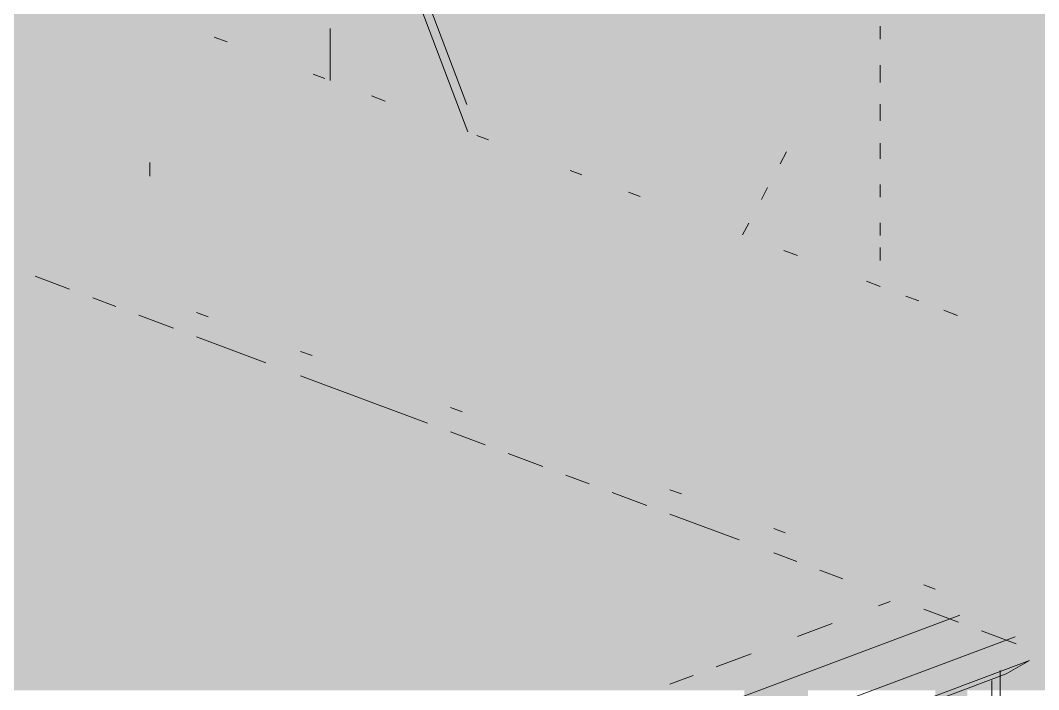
# Paper-space layout '03 3D Building and Roof' of a CAD drawing. Header units: millimetres. Extents: x 5 to 415, y 5 to 292.
# Drawn here: x 133.58 to 139.06, y 106.17 to 109.78 of the extents above; entities that cross this region are included whole.
import ezdxf

# ---------------------------------------------------------------- set-up
doc = ezdxf.new("R2010")
doc.units = ezdxf.units.MM
doc.layers.add('EXISTING', color=7, linetype='Continuous')
doc.layers.add('IMAGES', color=7, linetype='Continuous')

# ---------------------------------------------------------------- blocks, each defined once
blk = doc.blocks.new('SHEET_03')
at = {"layer": 'EXISTING', "color": 250, "lineweight": 9}
for p, q in [((135.2916, 111.1569), (135.9828, 109.3267)), ((135.9878, 109.1794), (135.2471, 111.1402)), ((135.2471, 109.7374), (135.2471, 109.4568)), ((135.2471, 109.663), (135.2471, 109.7317)), ((138.2097, 109.6797), (138.2097, 109.7498)), ((134.6222, 109.6909), (134.6916, 109.6649)), ((135.2471, 109.4568), (135.2471, 109.5255)), ((138.2097, 109.4693), (138.2097, 109.5394)), ((138.2097, 109.5151), (138.2097, 109.4464)), ((135.2186, 109.4675), (135.1557, 109.4911)), ((135.4693, 109.3736), (135.5434, 109.3459)), ((138.2097, 109.2588), (138.2097, 109.329)), ((138.2097, 109.3089), (138.2097, 109.2402)), ((136.0993, 109.1376), (136.0364, 109.1611)), ((138.2097, 109.0484), (138.2097, 109.1186)), ((137.7048, 109.0718), (137.6711, 109.0079)), ((138.2097, 109.1028), (138.2097, 109.0341)), ((134.275, 109.015), (134.275, 108.9418)), ((136.6026, 108.9491), (136.5397, 108.9726)), ((138.2097, 108.8967), (138.2097, 108.828)), ((136.9172, 108.8312), (136.8542, 108.8548)), ((137.6038, 108.8801), (137.5701, 108.8162)), ((137.5028, 108.6884), (137.4691, 108.6245)), ((138.2097, 108.6906), (138.2097, 108.6218)), ((137.6913, 108.5412), (137.7654, 108.5135)), ((138.2097, 108.4873), (138.2097, 108.5574)), ((133.8435, 108.3321), (133.657, 108.402)), ((138.1357, 108.3748), (138.2097, 108.347)), ((138.3486, 108.295), (138.4181, 108.269)), ((134.0922, 108.239), (133.9678, 108.2856)), ((134.4031, 108.1225), (134.2166, 108.1924)), ((134.5274, 108.207), (134.5896, 108.1837)), ((138.6157, 108.1949), (138.5528, 108.2185)), ((138.5569, 108.217), (138.6264, 108.1909)), ((134.9005, 107.9362), (134.5274, 108.0759)), ((135.087, 107.9974), (135.1492, 107.9741)), ((135.771, 107.6101), (135.087, 107.8663)), ((135.8954, 107.6946), (135.9575, 107.6713)), ((136.0819, 107.4936), (135.8954, 107.5635)), ((136.3928, 107.3772), (136.2062, 107.447)), ((136.6415, 107.284), (136.5171, 107.3306)), ((137.0767, 107.2521), (137.1389, 107.2288)), ((136.9524, 107.1675), (136.7658, 107.2374)), ((137.4498, 106.9812), (137.0767, 107.1209)), ((137.6363, 107.0424), (137.6985, 107.0191)), ((137.7607, 106.8647), (137.6363, 106.9113)), ((138.0094, 106.7716), (137.885, 106.8181)), ((138.4446, 106.7396), (138.5068, 106.7163)), ((138.2015, 106.6254), (138.264, 106.6488)), ((138.6312, 106.5386), (138.4446, 106.6085)), ((130.9535, 103.6975), (138.6389, 106.5765)), ((137.7641, 106.4615), (137.9515, 106.5318)), ((138.9421, 106.4222), (138.7555, 106.4921)), ((138.9365, 106.4596), (131.1887, 103.5572)), ((137.3267, 106.2977), (137.5142, 106.3679)), ((131.5158, 103.5229), (139.0138, 106.3317)), ((139.0138, 106.3317), (138.8888, 106.2594)), ((131.5158, 103.4974), (138.8888, 106.2594)), ((138.856, 105.777), (138.856, 106.278)), ((137.0768, 106.2041), (137.2017, 106.2509)), ((138.8115, 106.2231), (138.8115, 105.9368))]:
    blk.add_line(p, q, dxfattribs=at)
at = {"layer": 'IMAGES', "color": 7}
for points in [[(138.5072, 108.5714), (138.8499, 108.5714), (138.5072, 111.1429), (138.8499, 111.1429)], [(138.8499, 108.4), (139.0213, 108.4), (138.8499, 111.1429), (139.0213, 111.1429)], [(139.0213, 108.0571), (139.364, 108.0571), (139.0213, 110.9714), (139.364, 110.9714)], [(135.2513, 109.4286), (135.4227, 109.4286), (135.2513, 110.6286), (135.4227, 110.6286)], [(135.08, 109.7714), (135.2513, 109.7714), (135.08, 110.4571), (135.2513, 110.4571)], [(138.3359, 109.7714), (138.5072, 109.7714), (138.3359, 110.2857), (138.5072, 110.2857)], [(135.4227, 109.6), (135.594, 109.6), (135.4227, 110.1143), (135.594, 110.1143)], [(136.1081, 109.7714), (137.9931, 109.7714), (136.1081, 110.1143), (137.9931, 110.1143)], [(137.9931, 109.7714), (138.1645, 109.7714), (137.9931, 110.1143), (138.1645, 110.1143)], [(138.1645, 109.7714), (138.3359, 109.7714), (138.1645, 110.1143), (138.3359, 110.1143)], [(133.5377, 109.7714), (133.7091, 109.7714), (133.5377, 109.9429), (133.7091, 109.9429)], [(133.7091, 109.7714), (134.3945, 109.7714), (133.7091, 109.9429), (134.3945, 109.9429)], [(134.3945, 109.7714), (134.5659, 109.7714), (134.3945, 109.9429), (134.5659, 109.9429)], [(134.5659, 109.7714), (134.7372, 109.7714), (134.5659, 109.9429), (134.7372, 109.9429)], [(134.7372, 109.7714), (135.08, 109.7714), (134.7372, 109.9429), (135.08, 109.9429)], [(135.594, 109.7714), (135.7654, 109.7714), (135.594, 109.9429), (135.7654, 109.9429)], [(135.7654, 109.7714), (135.9368, 109.7714), (135.7654, 109.9429), (135.9368, 109.9429)], [(135.9368, 109.7714), (136.1081, 109.7714), (135.9368, 109.9429), (136.1081, 109.9429)], [(133.5377, 109.6), (133.7091, 109.6), (133.5377, 109.7714), (133.7091, 109.7714)], [(133.7091, 109.6), (134.0518, 109.6), (133.7091, 109.7714), (134.0518, 109.7714)], [(134.0518, 109.6), (134.2231, 109.6), (134.0518, 109.7714), (134.2231, 109.7714)], [(134.2231, 109.6), (134.3945, 109.6), (134.2231, 109.7714), (134.3945, 109.7714)], [(134.3945, 109.6), (134.5659, 109.6), (134.3945, 109.7714), (134.5659, 109.7714)], [(134.5659, 109.6), (134.7372, 109.6), (134.5659, 109.7714), (134.7372, 109.7714)], [(134.7372, 109.6), (134.9086, 109.6), (134.7372, 109.7714), (134.9086, 109.7714)], [(134.9086, 109.6), (135.08, 109.6), (134.9086, 109.7714), (135.08, 109.7714)], [(135.08, 109.6), (135.2513, 109.6), (135.08, 109.7714), (135.2513, 109.7714)], [(135.594, 109.6), (135.7654, 109.6), (135.594, 109.7714), (135.7654, 109.7714)], [(135.7654, 109.6), (135.9368, 109.6), (135.7654, 109.7714), (135.9368, 109.7714)], [(135.9368, 109.6), (136.1081, 109.6), (135.9368, 109.7714), (136.1081, 109.7714)], [(136.1081, 109.4286), (137.6504, 109.4286), (136.1081, 109.7714), (137.6504, 109.7714)], [(137.6504, 109.6), (137.8218, 109.6), (137.6504, 109.7714), (137.8218, 109.7714)], [(137.8218, 109.6), (137.9931, 109.6), (137.8218, 109.7714), (137.9931, 109.7714)], [(137.9931, 109.6), (138.1645, 109.6), (137.9931, 109.7714), (138.1645, 109.7714)], [(138.1645, 108.2286), (138.3359, 108.2286), (138.1645, 109.7714), (138.3359, 109.7714)], [(138.3359, 108.5714), (138.5072, 108.5714), (138.3359, 109.7714), (138.5072, 109.7714)], [(133.0236, 109.4286), (134.0518, 109.4286), (133.0236, 109.6), (134.0518, 109.6)], [(134.0518, 109.4286), (134.2231, 109.4286), (134.0518, 109.6), (134.2231, 109.6)], [(134.2231, 108.9143), (134.3945, 108.9143), (134.2231, 109.6), (134.3945, 109.6)], [(134.3945, 109.4286), (134.5659, 109.4286), (134.3945, 109.6), (134.5659, 109.6)], [(134.5659, 109.4286), (134.7372, 109.4286), (134.5659, 109.6), (134.7372, 109.6)], [(134.7372, 109.4286), (134.9086, 109.4286), (134.7372, 109.6), (134.9086, 109.6)], [(134.9086, 109.4286), (135.08, 109.4286), (134.9086, 109.6), (135.08, 109.6)], [(135.08, 109.4286), (135.2513, 109.4286), (135.08, 109.6), (135.2513, 109.6)], [(135.4227, 109.4286), (135.594, 109.4286), (135.4227, 109.6), (135.594, 109.6)], [(135.594, 109.4286), (135.7654, 109.4286), (135.594, 109.6), (135.7654, 109.6)], [(135.7654, 109.4286), (135.9368, 109.4286), (135.7654, 109.6), (135.9368, 109.6)], [(135.9368, 109.4286), (136.1081, 109.4286), (135.9368, 109.6), (136.1081, 109.6)], [(137.6504, 109.2571), (137.8218, 109.2571), (137.6504, 109.6), (137.8218, 109.6)], [(137.8218, 109.2571), (137.9931, 109.2571), (137.8218, 109.6), (137.9931, 109.6)], [(137.9931, 109.4286), (138.1645, 109.4286), (137.9931, 109.6), (138.1645, 109.6)], [(133.195, 109.2571), (134.0518, 109.2571), (133.195, 109.4286), (134.0518, 109.4286)], [(134.0518, 108.7429), (134.2231, 108.7429), (134.0518, 109.4286), (134.2231, 109.4286)], [(134.3945, 108.7429), (134.5659, 108.7429), (134.3945, 109.4286), (134.5659, 109.4286)], [(134.5659, 109.2571), (134.7372, 109.2571), (134.5659, 109.4286), (134.7372, 109.4286)], [(134.7372, 109.2571), (134.9086, 109.2571), (134.7372, 109.4286), (134.9086, 109.4286)], [(134.9086, 109.2571), (135.08, 109.2571), (134.9086, 109.4286), (135.08, 109.4286)], [(135.08, 109.2571), (135.2513, 109.2571), (135.08, 109.4286), (135.2513, 109.4286)], [(135.2513, 109.2571), (135.4227, 109.2571), (135.2513, 109.4286), (135.4227, 109.4286)], [(135.4227, 109.2571), (135.594, 109.2571), (135.4227, 109.4286), (135.594, 109.4286)], [(135.594, 109.2571), (135.9368, 109.2571), (135.594, 109.4286), (135.9368, 109.4286)], [(135.9368, 109.0857), (136.1081, 109.0857), (135.9368, 109.4286), (136.1081, 109.4286)], [(136.1081, 109.2571), (136.2795, 109.2571), (136.1081, 109.4286), (136.2795, 109.4286)], [(136.2795, 109.2571), (136.4509, 109.2571), (136.2795, 109.4286), (136.4509, 109.4286)], [(136.4509, 109.2571), (137.6504, 109.2571), (136.4509, 109.4286), (137.6504, 109.4286)], [(137.9931, 109.2571), (138.1645, 109.2571), (137.9931, 109.4286), (138.1645, 109.4286)], [(133.3663, 109.0857), (134.0518, 109.0857), (133.3663, 109.2571), (134.0518, 109.2571)], [(134.5659, 109.0857), (134.9086, 109.0857), (134.5659, 109.2571), (134.9086, 109.2571)], [(134.9086, 109.0857), (135.2513, 109.0857), (134.9086, 109.2571), (135.2513, 109.2571)], [(135.2513, 109.0857), (135.4227, 109.0857), (135.2513, 109.2571), (135.4227, 109.2571)], [(135.4227, 109.0857), (135.594, 109.0857), (135.4227, 109.2571), (135.594, 109.2571)], [(135.594, 109.0857), (135.7654, 109.0857), (135.594, 109.2571), (135.7654, 109.2571)], [(135.7654, 109.0857), (135.9368, 109.0857), (135.7654, 109.2571), (135.9368, 109.2571)], [(136.1081, 109.0857), (136.2795, 109.0857), (136.1081, 109.2571), (136.2795, 109.2571)], [(136.2795, 109.0857), (136.4509, 109.0857), (136.2795, 109.2571), (136.4509, 109.2571)], [(136.4509, 109.0857), (136.6222, 109.0857), (136.4509, 109.2571), (136.6222, 109.2571)], [(136.6222, 108.9143), (136.7936, 108.9143), (136.6222, 109.2571), (136.7936, 109.2571)], [(136.7936, 109.0857), (137.479, 109.0857), (136.7936, 109.2571), (137.479, 109.2571)], [(137.479, 108.9143), (137.6504, 108.9143), (137.479, 109.2571), (137.6504, 109.2571)], [(137.6504, 109.0857), (137.8218, 109.0857), (137.6504, 109.2571), (137.8218, 109.2571)], [(137.8218, 109.0857), (137.9931, 109.0857), (137.8218, 109.2571), (137.9931, 109.2571)], [(137.9931, 109.0857), (138.1645, 109.0857), (137.9931, 109.2571), (138.1645, 109.2571)], [(133.5377, 108.9143), (133.7091, 108.9143), (133.5377, 109.0857), (133.7091, 109.0857)], [(133.7091, 108.9143), (134.0518, 108.9143), (133.7091, 109.0857), (134.0518, 109.0857)], [(134.5659, 108.9143), (135.4227, 108.9143), (134.5659, 109.0857), (135.4227, 109.0857)], [(135.4227, 108.9143), (135.594, 108.9143), (135.4227, 109.0857), (135.594, 109.0857)], [(135.594, 108.9143), (135.7654, 108.9143), (135.594, 109.0857), (135.7654, 109.0857)], [(135.7654, 108.9143), (135.9368, 108.9143), (135.7654, 109.0857), (135.9368, 109.0857)], [(135.9368, 108.9143), (136.1081, 108.9143), (135.9368, 109.0857), (136.1081, 109.0857)], [(136.1081, 108.9143), (136.4509, 108.9143), (136.1081, 109.0857), (136.4509, 109.0857)], [(136.4509, 108.9143), (136.6222, 108.9143), (136.4509, 109.0857), (136.6222, 109.0857)], [(136.7936, 108.9143), (136.965, 108.9143), (136.7936, 109.0857), (136.965, 109.0857)], [(136.965, 108.9143), (137.1363, 108.9143), (136.965, 109.0857), (137.1363, 109.0857)], [(137.1363, 108.9143), (137.3077, 108.9143), (137.1363, 109.0857), (137.3077, 109.0857)], [(137.3077, 108.9143), (137.479, 108.9143), (137.3077, 109.0857), (137.479, 109.0857)], [(137.6504, 108.9143), (137.8218, 108.9143), (137.6504, 109.0857), (137.8218, 109.0857)], [(137.8218, 108.9143), (137.9931, 108.9143), (137.8218, 109.0857), (137.9931, 109.0857)], [(137.9931, 108.4), (138.1645, 108.4), (137.9931, 109.0857), (138.1645, 109.0857)], [(133.5377, 108.7429), (133.8804, 108.7429), (133.5377, 108.9143), (133.8804, 108.9143)], [(133.8804, 108.7429), (134.0518, 108.7429), (133.8804, 108.9143), (134.0518, 108.9143)], [(134.2231, 108.7429), (134.3945, 108.7429), (134.2231, 108.9143), (134.3945, 108.9143)], [(134.5659, 108.7429), (134.7372, 108.7429), (134.5659, 108.9143), (134.7372, 108.9143)], [(134.7372, 108.7429), (135.9368, 108.7429), (134.7372, 108.9143), (135.9368, 108.9143)], [(135.9368, 108.7429), (136.1081, 108.7429), (135.9368, 108.9143), (136.1081, 108.9143)], [(136.1081, 108.7429), (136.2795, 108.7429), (136.1081, 108.9143), (136.2795, 108.9143)], [(136.2795, 108.7429), (136.4509, 108.7429), (136.2795, 108.9143), (136.4509, 108.9143)], [(136.4509, 108.7429), (136.6222, 108.7429), (136.4509, 108.9143), (136.6222, 108.9143)], [(136.6222, 108.7429), (136.7936, 108.7429), (136.6222, 108.9143), (136.7936, 108.9143)], [(136.7936, 108.7429), (136.965, 108.7429), (136.7936, 108.9143), (136.965, 108.9143)], [(136.965, 108.7429), (137.1363, 108.7429), (136.965, 108.9143), (137.1363, 108.9143)], [(137.1363, 108.7429), (137.479, 108.7429), (137.1363, 108.9143), (137.479, 108.9143)], [(137.479, 108.7429), (137.6504, 108.7429), (137.479, 108.9143), (137.6504, 108.9143)], [(137.6504, 108.7429), (137.8218, 108.7429), (137.6504, 108.9143), (137.8218, 108.9143)], [(137.8218, 108.7429), (137.9931, 108.7429), (137.8218, 108.9143), (137.9931, 108.9143)], [(133.5377, 108.5714), (134.0518, 108.5714), (133.5377, 108.7429), (134.0518, 108.7429)], [(134.0518, 108.4), (134.2231, 108.4), (134.0518, 108.7429), (134.2231, 108.7429)], [(134.2231, 108.5714), (134.3945, 108.5714), (134.2231, 108.7429), (134.3945, 108.7429)], [(134.3945, 108.5714), (134.5659, 108.5714), (134.3945, 108.7429), (134.5659, 108.7429)], [(134.5659, 108.5714), (134.7372, 108.5714), (134.5659, 108.7429), (134.7372, 108.7429)], [(134.7372, 108.5714), (134.9086, 108.5714), (134.7372, 108.7429), (134.9086, 108.7429)], [(134.9086, 108.5714), (136.2795, 108.5714), (134.9086, 108.7429), (136.2795, 108.7429)], [(136.2795, 108.5714), (136.6222, 108.5714), (136.2795, 108.7429), (136.6222, 108.7429)], [(136.6222, 108.5714), (136.7936, 108.5714), (136.6222, 108.7429), (136.7936, 108.7429)], [(136.7936, 108.5714), (136.965, 108.5714), (136.7936, 108.7429), (136.965, 108.7429)], [(136.965, 108.5714), (137.3077, 108.5714), (136.965, 108.7429), (137.3077, 108.7429)], [(137.3077, 108.5714), (137.479, 108.5714), (137.3077, 108.7429), (137.479, 108.7429)], [(137.479, 108.5714), (137.6504, 108.5714), (137.479, 108.7429), (137.6504, 108.7429)], [(137.6504, 108.5714), (137.8218, 108.5714), (137.6504, 108.7429), (137.8218, 108.7429)], [(137.8218, 108.5714), (137.9931, 108.5714), (137.8218, 108.7429), (137.9931, 108.7429)], [(133.5377, 108.4), (133.8804, 108.4), (133.5377, 108.5714), (133.8804, 108.5714)], [(133.8804, 108.4), (134.0518, 108.4), (133.8804, 108.5714), (134.0518, 108.5714)], [(134.2231, 108.4), (134.3945, 108.4), (134.2231, 108.5714), (134.3945, 108.5714)], [(134.3945, 108.4), (134.7372, 108.4), (134.3945, 108.5714), (134.7372, 108.5714)], [(134.7372, 108.4), (135.08, 108.4), (134.7372, 108.5714), (135.08, 108.5714)], [(135.08, 108.4), (136.7936, 108.4), (135.08, 108.5714), (136.7936, 108.5714)], [(136.7936, 108.4), (136.965, 108.4), (136.7936, 108.5714), (136.965, 108.5714)], [(136.965, 108.4), (137.3077, 108.4), (136.965, 108.5714), (137.3077, 108.5714)], [(137.3077, 108.4), (137.479, 108.4), (137.3077, 108.5714), (137.479, 108.5714)], [(137.479, 108.4), (137.6504, 108.4), (137.479, 108.5714), (137.6504, 108.5714)], [(137.6504, 108.4), (137.8218, 108.4), (137.6504, 108.5714), (137.8218, 108.5714)], [(137.8218, 108.4), (137.9931, 108.4), (137.8218, 108.5714), (137.9931, 108.5714)], [(138.3359, 108.4), (138.5072, 108.4), (138.3359, 108.5714), (138.5072, 108.5714)], [(138.5072, 108.4), (138.6786, 108.4), (138.5072, 108.5714), (138.6786, 108.5714)], [(138.6786, 108.4), (138.8499, 108.4), (138.6786, 108.5714), (138.8499, 108.5714)], [(133.5377, 108.2286), (133.8804, 108.2286), (133.5377, 108.4), (133.8804, 108.4)], [(133.8804, 108.2286), (134.0518, 108.2286), (133.8804, 108.4), (134.0518, 108.4)], [(134.0518, 108.2286), (134.2231, 108.2286), (134.0518, 108.4), (134.2231, 108.4)], [(134.2231, 108.2286), (134.3945, 108.2286), (134.2231, 108.4), (134.3945, 108.4)], [(134.3945, 108.2286), (134.5659, 108.2286), (134.3945, 108.4), (134.5659, 108.4)], [(134.5659, 108.2286), (134.9086, 108.2286), (134.5659, 108.4), (134.9086, 108.4)], [(134.9086, 108.2286), (135.4227, 108.2286), (134.9086, 108.4), (135.4227, 108.4)], [(135.4227, 108.2286), (135.594, 108.2286), (135.4227, 108.4), (135.594, 108.4)], [(135.594, 108.2286), (137.3077, 108.2286), (135.594, 108.4), (137.3077, 108.4)], [(137.3077, 108.2286), (137.479, 108.2286), (137.3077, 108.4), (137.479, 108.4)], [(137.479, 108.2286), (137.6504, 108.2286), (137.479, 108.4), (137.6504, 108.4)], [(137.6504, 108.2286), (137.8218, 108.2286), (137.6504, 108.4), (137.8218, 108.4)], [(137.8218, 108.2286), (137.9931, 108.2286), (137.8218, 108.4), (137.9931, 108.4)], [(137.9931, 108.2286), (138.1645, 108.2286), (137.9931, 108.4), (138.1645, 108.4)], [(138.3359, 108.2286), (138.5072, 108.2286), (138.3359, 108.4), (138.5072, 108.4)], [(138.5072, 108.2286), (138.6786, 108.2286), (138.5072, 108.4), (138.6786, 108.4)], [(138.6786, 108.2286), (139.0213, 108.2286), (138.6786, 108.4), (139.0213, 108.4)], [(133.5377, 108.0571), (133.7091, 108.0571), (133.5377, 108.2286), (133.7091, 108.2286)], [(133.7091, 108.0571), (133.8804, 108.0571), (133.7091, 108.2286), (133.8804, 108.2286)], [(133.8804, 108.0571), (134.0518, 108.0571), (133.8804, 108.2286), (134.0518, 108.2286)], [(134.0518, 108.0571), (134.3945, 108.0571), (134.0518, 108.2286), (134.3945, 108.2286)], [(134.3945, 108.0571), (134.5659, 108.0571), (134.3945, 108.2286), (134.5659, 108.2286)], [(134.5659, 108.0571), (134.7372, 108.0571), (134.5659, 108.2286), (134.7372, 108.2286)], [(134.7372, 108.0571), (134.9086, 108.0571), (134.7372, 108.2286), (134.9086, 108.2286)], [(134.9086, 108.0571), (135.08, 108.0571), (134.9086, 108.2286), (135.08, 108.2286)], [(135.08, 108.0571), (135.2513, 108.0571), (135.08, 108.2286), (135.2513, 108.2286)], [(135.2513, 108.0571), (135.4227, 108.0571), (135.2513, 108.2286), (135.4227, 108.2286)], [(135.4227, 108.0571), (135.594, 108.0571), (135.4227, 108.2286), (135.594, 108.2286)], [(135.594, 108.0571), (135.9368, 108.0571), (135.594, 108.2286), (135.9368, 108.2286)], [(135.9368, 107.8857), (136.1081, 107.8857), (135.9368, 108.2286), (136.1081, 108.2286)], [(136.1081, 108.0571), (136.2795, 108.0571), (136.1081, 108.2286), (136.2795, 108.2286)], [(136.2795, 108.0571), (137.6504, 108.0571), (136.2795, 108.2286), (137.6504, 108.2286)], [(137.6504, 108.0571), (137.8218, 108.0571), (137.6504, 108.2286), (137.8218, 108.2286)], [(137.8218, 108.0571), (137.9931, 108.0571), (137.8218, 108.2286), (137.9931, 108.2286)], [(137.9931, 108.0571), (138.1645, 108.0571), (137.9931, 108.2286), (138.1645, 108.2286)], [(138.1645, 108.0571), (138.3359, 108.0571), (138.1645, 108.2286), (138.3359, 108.2286)], [(138.3359, 108.0571), (138.8499, 108.0571), (138.3359, 108.2286), (138.8499, 108.2286)], [(138.8499, 108.0571), (139.0213, 108.0571), (138.8499, 108.2286), (139.0213, 108.2286)], [(128.0541, 107.8857), (134.0518, 107.8857), (128.0541, 108.0571), (134.0518, 108.0571)], [(134.0518, 107.8857), (134.3945, 107.8857), (134.0518, 108.0571), (134.3945, 108.0571)], [(134.3945, 107.8857), (134.5659, 107.8857), (134.3945, 108.0571), (134.5659, 108.0571)], [(134.5659, 107.8857), (134.7372, 107.8857), (134.5659, 108.0571), (134.7372, 108.0571)], [(134.7372, 107.8857), (134.9086, 107.8857), (134.7372, 108.0571), (134.9086, 108.0571)], [(134.9086, 107.8857), (135.08, 107.8857), (134.9086, 108.0571), (135.08, 108.0571)], [(135.08, 107.8857), (135.2513, 107.8857), (135.08, 108.0571), (135.2513, 108.0571)], [(135.2513, 107.8857), (135.4227, 107.8857), (135.2513, 108.0571), (135.4227, 108.0571)], [(135.4227, 107.8857), (135.594, 107.8857), (135.4227, 108.0571), (135.594, 108.0571)], [(135.594, 107.8857), (135.7654, 107.8857), (135.594, 108.0571), (135.7654, 108.0571)], [(135.7654, 107.8857), (135.9368, 107.8857), (135.7654, 108.0571), (135.9368, 108.0571)], [(136.1081, 107.8857), (136.2795, 107.8857), (136.1081, 108.0571), (136.2795, 108.0571)], [(136.2795, 107.8857), (136.4509, 107.8857), (136.2795, 108.0571), (136.4509, 108.0571)], [(136.4509, 107.8857), (138.1645, 107.8857), (136.4509, 108.0571), (138.1645, 108.0571)], [(138.1645, 107.8857), (138.3359, 107.8857), (138.1645, 108.0571), (138.3359, 108.0571)], [(138.3359, 107.8857), (138.5072, 107.8857), (138.3359, 108.0571), (138.5072, 108.0571)], [(138.5072, 107.8857), (138.6786, 107.8857), (138.5072, 108.0571), (138.6786, 108.0571)], [(138.6786, 107.8857), (138.8499, 107.8857), (138.6786, 108.0571), (138.8499, 108.0571)], [(138.8499, 107.8857), (139.0213, 107.8857), (138.8499, 108.0571), (139.0213, 108.0571)], [(139.0213, 107.8857), (139.364, 107.8857), (139.0213, 108.0571), (139.364, 108.0571)], [(127.54, 107.7143), (134.3945, 107.7143), (127.54, 107.8857), (134.3945, 107.8857)], [(134.3945, 107.7143), (134.5659, 107.7143), (134.3945, 107.8857), (134.5659, 107.8857)], [(134.5659, 107.7143), (134.9086, 107.7143), (134.5659, 107.8857), (134.9086, 107.8857)], [(134.9086, 107.7143), (135.2513, 107.7143), (134.9086, 107.8857), (135.2513, 107.8857)], [(135.2513, 107.7143), (135.4227, 107.7143), (135.2513, 107.8857), (135.4227, 107.8857)], [(135.4227, 107.7143), (135.594, 107.7143), (135.4227, 107.8857), (135.594, 107.8857)], [(135.594, 107.7143), (135.7654, 107.7143), (135.594, 107.8857), (135.7654, 107.8857)], [(135.7654, 107.7143), (136.1081, 107.7143), (135.7654, 107.8857), (136.1081, 107.8857)], [(136.1081, 107.7143), (136.2795, 107.7143), (136.1081, 107.8857), (136.2795, 107.8857)], [(136.2795, 107.7143), (136.6222, 107.7143), (136.2795, 107.8857), (136.6222, 107.8857)], [(136.6222, 107.7143), (136.7936, 107.7143), (136.6222, 107.8857), (136.7936, 107.8857)], [(136.7936, 107.7143), (136.965, 107.7143), (136.7936, 107.8857), (136.965, 107.8857)], [(136.965, 107.7143), (138.5072, 107.7143), (136.965, 107.8857), (138.5072, 107.8857)], [(138.5072, 107.7143), (138.8499, 107.7143), (138.5072, 107.8857), (138.8499, 107.8857)], [(138.8499, 107.3714), (139.0213, 107.3714), (138.8499, 107.8857), (139.0213, 107.8857)], [(139.0213, 107.7143), (139.1927, 107.7143), (139.0213, 107.8857), (139.1927, 107.8857)], [(127.1973, 107.5429), (134.9086, 107.5429), (127.1973, 107.7143), (134.9086, 107.7143)], [(134.9086, 107.5429), (135.08, 107.5429), (134.9086, 107.7143), (135.08, 107.7143)], [(135.08, 107.5429), (135.2513, 107.5429), (135.08, 107.7143), (135.2513, 107.7143)], [(135.2513, 107.5429), (135.4227, 107.5429), (135.2513, 107.7143), (135.4227, 107.7143)], [(135.4227, 107.5429), (135.594, 107.5429), (135.4227, 107.7143), (135.594, 107.7143)], [(135.594, 107.5429), (135.9368, 107.5429), (135.594, 107.7143), (135.9368, 107.7143)], [(135.9368, 107.5429), (136.2795, 107.5429), (135.9368, 107.7143), (136.2795, 107.7143)], [(136.2795, 107.5429), (136.4509, 107.5429), (136.2795, 107.7143), (136.4509, 107.7143)], [(136.4509, 107.5429), (136.6222, 107.5429), (136.4509, 107.7143), (136.6222, 107.7143)], [(136.6222, 107.5429), (137.1363, 107.5429), (136.6222, 107.7143), (137.1363, 107.7143)], [(137.1363, 107.5429), (137.3077, 107.5429), (137.1363, 107.7143), (137.3077, 107.7143)], [(137.3077, 107.5429), (137.8218, 107.5429), (137.3077, 107.7143), (137.8218, 107.7143)], [(137.8218, 107.5429), (137.9931, 107.5429), (137.8218, 107.7143), (137.9931, 107.7143)], [(137.9931, 107.5429), (138.6786, 107.5429), (137.9931, 107.7143), (138.6786, 107.7143)], [(138.6786, 107.5429), (138.8499, 107.5429), (138.6786, 107.7143), (138.8499, 107.7143)], [(139.0213, 107.2), (139.364, 107.2), (139.0213, 107.7143), (139.364, 107.7143)], [(126.6832, 107.3714), (135.2513, 107.3714), (126.6832, 107.5429), (135.2513, 107.5429)], [(135.2513, 107.3714), (135.594, 107.3714), (135.2513, 107.5429), (135.594, 107.5429)], [(135.594, 107.3714), (135.7654, 107.3714), (135.594, 107.5429), (135.7654, 107.5429)], [(135.7654, 107.3714), (136.1081, 107.3714), (135.7654, 107.5429), (136.1081, 107.5429)], [(136.1081, 107.3714), (136.2795, 107.3714), (136.1081, 107.5429), (136.2795, 107.5429)], [(136.2795, 107.3714), (136.6222, 107.3714), (136.2795, 107.5429), (136.6222, 107.5429)], [(136.6222, 107.3714), (136.7936, 107.3714), (136.6222, 107.5429), (136.7936, 107.5429)], [(136.7936, 107.3714), (136.965, 107.3714), (136.7936, 107.5429), (136.965, 107.5429)], [(136.965, 107.3714), (137.1363, 107.3714), (136.965, 107.5429), (137.1363, 107.5429)], [(137.1363, 107.3714), (137.6504, 107.3714), (137.1363, 107.5429), (137.6504, 107.5429)], [(137.6504, 107.3714), (137.8218, 107.3714), (137.6504, 107.5429), (137.8218, 107.5429)], [(137.8218, 107.3714), (137.9931, 107.3714), (137.8218, 107.5429), (137.9931, 107.5429)], [(137.9931, 107.3714), (138.1645, 107.3714), (137.9931, 107.5429), (138.1645, 107.5429)], [(138.1645, 107.3714), (138.5072, 107.3714), (138.1645, 107.5429), (138.5072, 107.5429)], [(138.5072, 107.3714), (138.6786, 107.3714), (138.5072, 107.5429), (138.6786, 107.5429)], [(138.6786, 107.3714), (138.8499, 107.3714), (138.6786, 107.5429), (138.8499, 107.5429)], [(125.9977, 107.2), (135.7654, 107.2), (125.9977, 107.3714), (135.7654, 107.3714)], [(135.7654, 107.2), (135.9368, 107.2), (135.7654, 107.3714), (135.9368, 107.3714)], [(135.9368, 107.2), (136.1081, 107.2), (135.9368, 107.3714), (136.1081, 107.3714)], [(136.1081, 107.2), (136.2795, 107.2), (136.1081, 107.3714), (136.2795, 107.3714)], [(136.2795, 107.2), (136.4509, 107.2), (136.2795, 107.3714), (136.4509, 107.3714)], [(136.4509, 107.2), (136.6222, 107.2), (136.4509, 107.3714), (136.6222, 107.3714)], [(136.6222, 107.2), (137.1363, 107.2), (136.6222, 107.3714), (137.1363, 107.3714)], [(137.1363, 107.2), (137.3077, 107.2), (137.1363, 107.3714), (137.3077, 107.3714)], [(137.3077, 107.2), (137.479, 107.2), (137.3077, 107.3714), (137.479, 107.3714)], [(137.479, 107.2), (137.6504, 107.2), (137.479, 107.3714), (137.6504, 107.3714)], [(137.6504, 107.2), (137.8218, 107.2), (137.6504, 107.3714), (137.8218, 107.3714)], [(137.8218, 107.2), (137.9931, 107.2), (137.8218, 107.3714), (137.9931, 107.3714)], [(137.9931, 107.2), (138.1645, 107.2), (137.9931, 107.3714), (138.1645, 107.3714)], [(138.1645, 107.2), (138.3359, 107.2), (138.1645, 107.3714), (138.3359, 107.3714)], [(138.3359, 107.2), (138.5072, 107.2), (138.3359, 107.3714), (138.5072, 107.3714)], [(138.5072, 107.2), (138.6786, 107.2), (138.5072, 107.3714), (138.6786, 107.3714)], [(138.6786, 107.2), (138.8499, 107.2), (138.6786, 107.3714), (138.8499, 107.3714)], [(138.8499, 107.2), (139.0213, 107.2), (138.8499, 107.3714), (139.0213, 107.3714)], [(125.8263, 107.0286), (136.2795, 107.0286), (125.8263, 107.2), (136.2795, 107.2)], [(136.2795, 107.0286), (136.4509, 107.0286), (136.2795, 107.2), (136.4509, 107.2)], [(136.4509, 107.0286), (136.6222, 107.0286), (136.4509, 107.2), (136.6222, 107.2)], [(136.6222, 107.0286), (136.7936, 107.0286), (136.6222, 107.2), (136.7936, 107.2)], [(136.7936, 107.0286), (136.965, 107.0286), (136.7936, 107.2), (136.965, 107.2)], [(136.965, 107.0286), (137.1363, 107.0286), (136.965, 107.2), (137.1363, 107.2)], [(137.1363, 107.0286), (137.3077, 107.0286), (137.1363, 107.2), (137.3077, 107.2)], [(137.3077, 107.0286), (137.479, 107.0286), (137.3077, 107.2), (137.479, 107.2)], [(137.479, 107.0286), (137.6504, 107.0286), (137.479, 107.2), (137.6504, 107.2)], [(137.6504, 107.0286), (137.8218, 107.0286), (137.6504, 107.2), (137.8218, 107.2)], [(137.8218, 107.0286), (137.9931, 107.0286), (137.8218, 107.2), (137.9931, 107.2)], [(137.9931, 107.0286), (138.1645, 107.0286), (137.9931, 107.2), (138.1645, 107.2)], [(138.1645, 107.0286), (138.5072, 107.0286), (138.1645, 107.2), (138.5072, 107.2)], [(138.5072, 106.8571), (138.6786, 106.8571), (138.5072, 107.2), (138.6786, 107.2)], [(138.6786, 107.0286), (138.8499, 107.0286), (138.6786, 107.2), (138.8499, 107.2)], [(138.8499, 107.0286), (139.0213, 107.0286), (138.8499, 107.2), (139.0213, 107.2)], [(139.0213, 107.0286), (139.1927, 107.0286), (139.0213, 107.2), (139.1927, 107.2)], [(125.3123, 106.8571), (136.6222, 106.8571), (125.3123, 107.0286), (136.6222, 107.0286)], [(136.6222, 106.8571), (137.1363, 106.8571), (136.6222, 107.0286), (137.1363, 107.0286)], [(137.1363, 106.8571), (137.3077, 106.8571), (137.1363, 107.0286), (137.3077, 107.0286)], [(137.3077, 106.8571), (137.479, 106.8571), (137.3077, 107.0286), (137.479, 107.0286)], [(137.479, 106.8571), (137.6504, 106.8571), (137.479, 107.0286), (137.6504, 107.0286)], [(137.6504, 106.8571), (137.8218, 106.8571), (137.6504, 107.0286), (137.8218, 107.0286)], [(137.8218, 106.8571), (137.9931, 106.8571), (137.8218, 107.0286), (137.9931, 107.0286)], [(137.9931, 106.8571), (138.1645, 106.8571), (137.9931, 107.0286), (138.1645, 107.0286)], [(138.1645, 106.8571), (138.3359, 106.8571), (138.1645, 107.0286), (138.3359, 107.0286)], [(138.3359, 106.8571), (138.5072, 106.8571), (138.3359, 107.0286), (138.5072, 107.0286)], [(138.6786, 106.8571), (138.8499, 106.8571), (138.6786, 107.0286), (138.8499, 107.0286)], [(138.8499, 106.8571), (139.0213, 106.8571), (138.8499, 107.0286), (139.0213, 107.0286)], [(139.0213, 106.8571), (139.364, 106.8571), (139.0213, 107.0286), (139.364, 107.0286)], [(124.9695, 106.6857), (137.3077, 106.6857), (124.9695, 106.8571), (137.3077, 106.8571)], [(137.3077, 106.6857), (137.479, 106.6857), (137.3077, 106.8571), (137.479, 106.8571)], [(137.479, 106.6857), (137.6504, 106.6857), (137.479, 106.8571), (137.6504, 106.8571)], [(137.6504, 106.6857), (137.8218, 106.6857), (137.6504, 106.8571), (137.8218, 106.8571)], [(137.8218, 106.6857), (138.1645, 106.6857), (137.8218, 106.8571), (138.1645, 106.8571)], [(138.1645, 106.6857), (138.3359, 106.6857), (138.1645, 106.8571), (138.3359, 106.8571)], [(138.3359, 106.6857), (138.5072, 106.6857), (138.3359, 106.8571), (138.5072, 106.8571)], [(138.5072, 106.6857), (138.6786, 106.6857), (138.5072, 106.8571), (138.6786, 106.8571)], [(138.6786, 106.6857), (139.1927, 106.6857), (138.6786, 106.8571), (139.1927, 106.8571)], [(124.2841, 106.5143), (136.965, 106.5143), (124.2841, 106.6857), (136.965, 106.6857)], [(136.965, 106.5143), (137.1363, 106.5143), (136.965, 106.6857), (137.1363, 106.6857)], [(137.1363, 106.5143), (137.479, 106.5143), (137.1363, 106.6857), (137.479, 106.6857)], [(137.479, 106.5143), (137.9931, 106.5143), (137.479, 106.6857), (137.9931, 106.6857)], [(137.9931, 106.5143), (138.1645, 106.5143), (137.9931, 106.6857), (138.1645, 106.6857)], [(138.1645, 106.3429), (138.3359, 106.3429), (138.1645, 106.6857), (138.3359, 106.6857)], [(138.3359, 106.3429), (138.8499, 106.3429), (138.3359, 106.6857), (138.8499, 106.6857)], [(138.8499, 106.5143), (139.1927, 106.5143), (138.8499, 106.6857), (139.1927, 106.6857)], [(124.1127, 106.3429), (136.7936, 106.3429), (124.1127, 106.5143), (136.7936, 106.5143)], [(136.7936, 106.3429), (136.965, 106.3429), (136.7936, 106.5143), (136.965, 106.5143)], [(136.965, 106.3429), (137.1363, 106.3429), (136.965, 106.5143), (137.1363, 106.5143)], [(137.1363, 106.3429), (137.3077, 106.3429), (137.1363, 106.5143), (137.3077, 106.5143)], [(137.3077, 106.3429), (137.479, 106.3429), (137.3077, 106.5143), (137.479, 106.5143)], [(137.479, 106.3429), (137.6504, 106.3429), (137.479, 106.5143), (137.6504, 106.5143)], [(137.6504, 106), (137.8218, 106), (137.6504, 106.5143), (137.8218, 106.5143)], [(137.8218, 106.1714), (137.9931, 106.1714), (137.8218, 106.5143), (137.9931, 106.5143)], [(137.9931, 106.3429), (138.1645, 106.3429), (137.9931, 106.5143), (138.1645, 106.5143)], [(138.8499, 106.3429), (139.0213, 106.3429), (138.8499, 106.5143), (139.0213, 106.5143)], [(139.0213, 106.1714), (139.1927, 106.1714), (139.0213, 106.5143), (139.1927, 106.5143)], [(124.7982, 106.1714), (136.2795, 106.1714), (124.7982, 106.3429), (136.2795, 106.3429)], [(136.2795, 106.1714), (136.4509, 106.1714), (136.2795, 106.3429), (136.4509, 106.3429)], [(136.4509, 106.1714), (136.6222, 106.1714), (136.4509, 106.3429), (136.6222, 106.3429)], [(136.6222, 106.1714), (136.7936, 106.1714), (136.6222, 106.3429), (136.7936, 106.3429)], [(136.7936, 106.1714), (136.965, 106.1714), (136.7936, 106.3429), (136.965, 106.3429)], [(136.965, 106.1714), (137.479, 106.1714), (136.965, 106.3429), (137.479, 106.3429)], [(137.479, 106), (137.6504, 106), (137.479, 106.3429), (137.6504, 106.3429)], [(137.9931, 106.1714), (138.1645, 106.1714), (137.9931, 106.3429), (138.1645, 106.3429)], [(138.1645, 106.1714), (138.5072, 106.1714), (138.1645, 106.3429), (138.5072, 106.3429)], [(138.5072, 106), (138.6786, 106), (138.5072, 106.3429), (138.6786, 106.3429)], [(138.6786, 106.1714), (139.0213, 106.1714), (138.6786, 106.3429), (139.0213, 106.3429)]]:
    blk.add_solid(points, dxfattribs=at)

psp = doc.layouts.new('03 3D Building and Roof')

# ---------------------------------------------------------------- block references
psp.add_blockref('SHEET_03', (0, 0))

doc.saveas('drawing.dxf')
